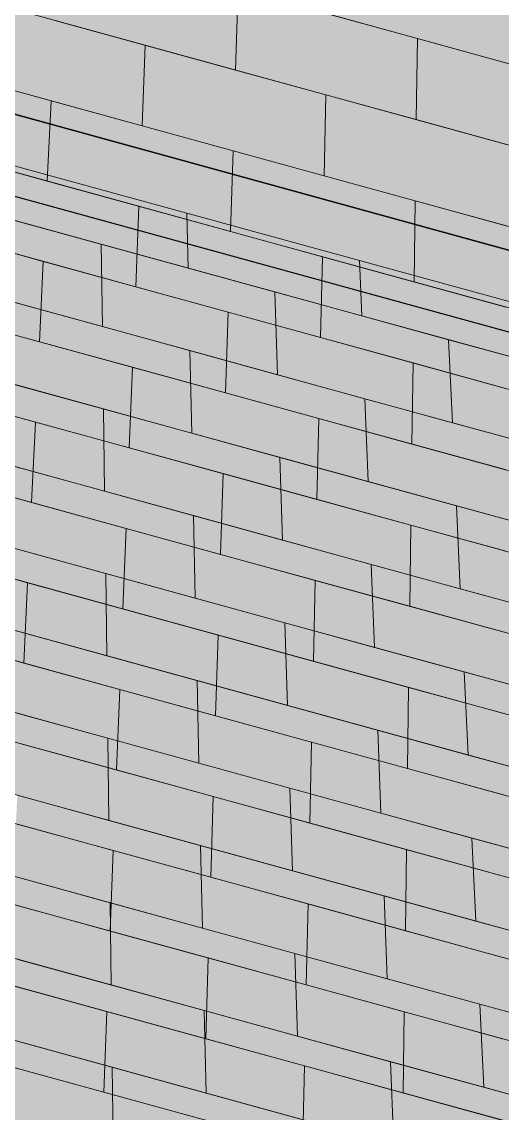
# Paper-space layout '02 Chimney' of a CAD drawing. Header units: millimetres. Extents: x 5 to 415, y 5 to 287.
# Drawn here: x 263.48 to 277.73, y 149.01 to 181.34 of the extents above; entities that cross this region are included whole.
import ezdxf

# ---------------------------------------------------------------- set-up
doc = ezdxf.new("R2010")
doc.units = ezdxf.units.MM
doc.layers.add('SHEET_GEOMETRY', color=7, linetype='Continuous')

# ---------------------------------------------------------------- blocks, each defined once
blk = doc.blocks.new('SHEET_02_CHIMNEY')
at = {"layer": 'SHEET_GEOMETRY', "lineweight": 25}
for p, q in [((240.32, 184.892), (279.141, 174.238)), ((279.141, 174.238), (240.32, 184.892)), ((240.32, 182.472), (279.141, 171.817))]:
    blk.add_line(p, q, dxfattribs=at)
at = {"layer": 'SHEET_GEOMETRY', "lineweight": 9}
for p, q in [((261.79, 182.113), (267.145, 180.643)), ((269.897, 182.299), (269.823, 179.908)), ((269.823, 179.908), (269.897, 182.299)), ((269.897, 182.299), (275.211, 180.841)), ((269.823, 179.908), (264.467, 181.378)), ((277.868, 180.112), (272.554, 181.57)), ((275.211, 180.841), (275.179, 178.438)), ((275.179, 178.438), (275.211, 180.841)), ((275.211, 180.841), (280.525, 179.382)), ((267.145, 180.643), (267.05, 178.257)), ((267.05, 178.257), (267.145, 180.643)), ((267.145, 180.643), (272.501, 179.173)), ((275.179, 178.438), (269.823, 179.908)), ((261.653, 179.739), (264.352, 178.998)), ((267.05, 178.257), (261.653, 179.739)), ((272.501, 179.173), (272.448, 176.776)), ((272.448, 176.776), (272.501, 179.173)), ((272.501, 179.173), (277.857, 177.703)), ((264.352, 178.998), (264.236, 176.618)), ((264.236, 176.618), (264.352, 178.998)), ((264.352, 178.998), (269.749, 177.517)), ((272.448, 176.776), (267.05, 178.257)), ((280.535, 176.968), (275.179, 178.438)), ((269.749, 177.517), (269.675, 175.126)), ((269.675, 175.126), (269.749, 177.517)), ((269.749, 177.517), (275.147, 176.035)), ((261.516, 177.365), (266.956, 175.872)), ((264.236, 176.618), (261.516, 177.365)), ((268.379, 175.668), (263.26, 177.073)), ((269.675, 175.126), (264.236, 176.618)), ((277.845, 175.295), (272.448, 176.776)), ((265.841, 174.745), (260.694, 176.158)), ((275.147, 176.035), (275.114, 173.633)), ((275.114, 173.633), (275.147, 176.035)), ((275.147, 176.035), (280.544, 174.554)), ((266.956, 175.872), (266.861, 173.486)), ((266.861, 173.486), (266.956, 175.872)), ((266.956, 175.872), (272.395, 174.379)), ((268.414, 174.039), (268.379, 175.668)), ((273.498, 174.263), (268.379, 175.668)), ((268.379, 175.668), (268.414, 174.039)), ((263.267, 175.452), (268.414, 174.039)), ((261.38, 174.991), (264.12, 174.239)), ((266.861, 173.486), (261.38, 174.991)), ((275.114, 173.633), (269.675, 175.126)), ((265.873, 172.307), (265.841, 174.745)), ((270.988, 173.333), (265.841, 174.745)), ((265.841, 174.745), (265.873, 172.307)), ((272.395, 174.379), (272.342, 171.982)), ((272.342, 171.982), (272.395, 174.379)), ((272.395, 174.379), (277.834, 172.886)), ((273.562, 172.626), (273.498, 174.263)), ((278.618, 172.858), (273.498, 174.263)), ((273.498, 174.263), (273.562, 172.626)), ((264.12, 174.239), (264.005, 171.859)), ((264.005, 171.859), (264.12, 174.239)), ((264.12, 174.239), (269.601, 172.734)), ((268.414, 174.039), (273.562, 172.626)), ((260.684, 173.731), (265.873, 172.307)), ((280.554, 172.14), (275.114, 173.633)), ((272.342, 171.982), (266.861, 173.486)), ((271.062, 170.883), (270.988, 173.333)), ((276.135, 171.92), (270.988, 173.333)), ((270.988, 173.333), (271.062, 170.883)), ((268.468, 171.595), (263.279, 173.019)), ((269.601, 172.734), (269.527, 170.343)), ((269.527, 170.343), (269.601, 172.734)), ((269.601, 172.734), (275.082, 171.23)), ((261.243, 172.617), (266.766, 171.101)), ((264.005, 171.859), (261.243, 172.617)), ((273.562, 172.626), (278.709, 171.214)), ((265.873, 172.307), (271.062, 170.883)), ((269.527, 170.343), (264.005, 171.859)), ((277.823, 170.478), (272.342, 171.982)), ((276.251, 169.459), (276.135, 171.92)), ((278.709, 171.214), (276.135, 171.92)), ((276.135, 171.92), (276.251, 169.459)), ((268.521, 169.152), (268.468, 171.595)), ((273.656, 170.171), (268.468, 171.595)), ((268.468, 171.595), (268.521, 169.152)), ((265.905, 169.869), (260.675, 171.305)), ((266.766, 171.101), (266.671, 168.715)), ((266.671, 168.715), (266.766, 171.101)), ((266.766, 171.101), (272.289, 169.585)), ((275.082, 171.23), (275.05, 168.827)), ((275.05, 168.827), (275.082, 171.23)), ((275.082, 171.23), (280.563, 169.726)), ((271.062, 170.883), (276.251, 169.459)), ((263.29, 170.587), (268.521, 169.152)), ((261.107, 170.243), (263.889, 169.479)), ((266.671, 168.715), (261.107, 170.243)), ((275.05, 168.827), (269.527, 170.343)), ((273.751, 167.716), (273.656, 170.171)), ((278.845, 168.747), (273.656, 170.171)), ((273.656, 170.171), (273.751, 167.716)), ((265.938, 167.431), (265.905, 169.869)), ((271.136, 168.434), (265.905, 169.869)), ((265.905, 169.869), (265.938, 167.431)), ((263.889, 169.479), (263.773, 167.099)), ((263.773, 167.099), (263.889, 169.479)), ((263.889, 169.479), (269.453, 167.952)), ((272.289, 169.585), (272.235, 167.188)), ((272.235, 167.188), (272.289, 169.585)), ((272.289, 169.585), (277.811, 168.07)), ((276.251, 169.459), (278.845, 168.747)), ((268.521, 169.152), (273.751, 167.716)), ((260.665, 168.878), (265.938, 167.431)), ((280.573, 167.312), (275.05, 168.827)), ((272.235, 167.188), (266.671, 168.715)), ((268.574, 166.708), (263.302, 168.155)), ((271.21, 165.984), (271.136, 168.434)), ((276.367, 166.998), (271.136, 168.434)), ((271.136, 168.434), (271.21, 165.984)), ((260.97, 167.869), (266.576, 166.33)), ((263.773, 167.099), (260.97, 167.869)), ((269.453, 167.952), (269.379, 165.561)), ((269.379, 165.561), (269.453, 167.952)), ((269.453, 167.952), (275.018, 166.425)), ((273.751, 167.716), (278.982, 166.281)), ((265.938, 167.431), (271.21, 165.984)), ((277.8, 165.661), (272.235, 167.188)), ((269.379, 165.561), (263.773, 167.099)), ((276.482, 164.537), (276.367, 166.998)), ((278.982, 166.281), (276.367, 166.998)), ((276.367, 166.998), (276.482, 164.537)), ((268.627, 164.264), (268.574, 166.708)), ((273.846, 165.261), (268.574, 166.708)), ((268.574, 166.708), (268.627, 164.264)), ((265.97, 164.994), (260.656, 166.452)), ((266.576, 166.33), (266.481, 163.945)), ((266.481, 163.945), (266.576, 166.33)), ((266.576, 166.33), (272.182, 164.791)), ((275.018, 166.425), (274.985, 164.022)), ((274.985, 164.022), (275.018, 166.425)), ((275.018, 166.425), (280.582, 164.898)), ((271.21, 165.984), (276.482, 164.537)), ((263.313, 165.723), (268.627, 164.264)), ((274.985, 164.022), (269.379, 165.561)), ((260.833, 165.495), (263.657, 164.72)), ((266.481, 163.945), (260.833, 165.495)), ((273.941, 162.806), (273.846, 165.261)), ((279.118, 163.814), (273.846, 165.261)), ((273.846, 165.261), (273.941, 162.806)), ((266.002, 162.556), (265.97, 164.994)), ((271.284, 163.535), (265.97, 164.994)), ((265.97, 164.994), (266.002, 162.556)), ((263.657, 164.72), (263.542, 162.34)), ((263.542, 162.34), (263.657, 164.72)), ((263.657, 164.72), (269.305, 163.169)), ((272.182, 164.791), (272.129, 162.394)), ((272.129, 162.394), (272.182, 164.791)), ((272.182, 164.791), (277.788, 163.253)), ((268.627, 164.264), (273.941, 162.806)), ((276.482, 164.537), (279.118, 163.814)), ((260.646, 164.025), (266.002, 162.556)), ((272.129, 162.394), (266.481, 163.945)), ((280.592, 162.483), (274.985, 164.022)), ((268.68, 161.821), (263.324, 163.291)), ((271.358, 161.086), (271.284, 163.535)), ((276.598, 162.077), (271.284, 163.535)), ((271.284, 163.535), (271.358, 161.086)), ((260.697, 163.121), (266.387, 161.559)), ((263.542, 162.34), (260.697, 163.121)), ((269.305, 163.169), (269.231, 160.778)), ((269.231, 160.778), (269.305, 163.169)), ((269.305, 163.169), (274.953, 161.619)), ((273.941, 162.806), (279.255, 161.347)), ((269.231, 160.778), (263.542, 162.34)), ((266.002, 162.556), (271.358, 161.086)), ((277.777, 160.844), (272.129, 162.394)), ((276.714, 159.616), (276.598, 162.077)), ((279.255, 161.347), (276.598, 162.077)), ((276.598, 162.077), (276.714, 159.616)), ((268.733, 159.377), (268.68, 161.821)), ((274.036, 160.351), (268.68, 161.821)), ((268.68, 161.821), (268.733, 159.377)), ((266.034, 160.118), (260.637, 161.599)), ((266.387, 161.559), (266.292, 159.174)), ((266.292, 159.174), (266.387, 161.559)), ((266.387, 161.559), (272.076, 159.998)), ((274.953, 161.619), (274.921, 159.217)), ((274.921, 159.217), (274.953, 161.619)), ((274.953, 161.619), (280.601, 160.069)), ((271.358, 161.086), (276.714, 159.616)), ((266.292, 159.174), (260.56, 160.747)), ((263.336, 160.858), (268.733, 159.377)), ((274.921, 159.217), (269.231, 160.778)), ((266.067, 157.68), (266.034, 160.118)), ((271.432, 158.636), (266.034, 160.118)), ((266.034, 160.118), (266.067, 157.68)), ((274.131, 157.896), (274.036, 160.351)), ((279.392, 158.881), (274.036, 160.351)), ((274.036, 160.351), (274.131, 157.896)), ((263.426, 159.96), (269.157, 158.387)), ((272.076, 159.998), (272.023, 157.601)), ((272.023, 157.601), (272.076, 159.998)), ((272.076, 159.998), (277.766, 158.436)), ((276.714, 159.616), (279.392, 158.881)), ((260.628, 159.173), (266.067, 157.68)), ((272.023, 157.601), (266.292, 159.174)), ((268.733, 159.377), (274.131, 157.896)), ((280.61, 157.655), (274.921, 159.217)), ((268.786, 156.933), (263.347, 158.426)), ((271.506, 156.187), (271.432, 158.636)), ((276.829, 157.155), (271.432, 158.636)), ((271.432, 158.636), (271.506, 156.187)), ((260.424, 158.372), (266.197, 156.788)), ((269.157, 158.387), (269.083, 155.996)), ((269.083, 155.996), (269.157, 158.387)), ((269.157, 158.387), (274.889, 156.814)), ((274.131, 157.896), (279.528, 156.414)), ((269.083, 155.996), (263.31, 157.58)), ((266.067, 157.68), (271.506, 156.187)), ((277.754, 156.028), (272.023, 157.601)), ((276.945, 154.694), (276.829, 157.155)), ((279.528, 156.414), (276.829, 157.155)), ((276.829, 157.155), (276.945, 154.694)), ((268.839, 154.49), (268.786, 156.933)), ((274.225, 155.441), (268.786, 156.933)), ((268.786, 156.933), (268.839, 154.49)), ((274.889, 156.814), (274.856, 154.411)), ((274.856, 154.411), (274.889, 156.814)), ((274.889, 156.814), (280.62, 155.241)), ((266.099, 155.242), (260.618, 156.746)), ((266.197, 156.788), (266.102, 154.403)), ((266.102, 154.403), (266.197, 156.788)), ((266.197, 156.788), (271.97, 155.204)), ((271.506, 156.187), (276.945, 154.694)), ((266.102, 154.403), (260.287, 155.998)), ((263.358, 155.994), (268.839, 154.49)), ((274.856, 154.411), (269.083, 155.996)), ((263.195, 155.201), (269.009, 153.605)), ((266.131, 152.804), (266.099, 155.242)), ((271.58, 153.738), (266.099, 155.242)), ((266.099, 155.242), (266.131, 152.804)), ((271.97, 155.204), (271.917, 152.807)), ((271.917, 152.807), (271.97, 155.204)), ((271.97, 155.204), (277.743, 153.619)), ((274.32, 152.985), (274.225, 155.441)), ((279.665, 153.948), (274.225, 155.441)), ((274.225, 155.441), (274.32, 152.985)), ((276.945, 154.694), (279.665, 153.948)), ((260.609, 154.32), (266.131, 152.804)), ((271.917, 152.807), (266.102, 154.403)), ((268.839, 154.49), (274.32, 152.985)), ((280.629, 152.827), (274.856, 154.411)), ((260.151, 153.624), (266.007, 152.017)), ((269.009, 153.605), (268.935, 151.213)), ((268.935, 151.213), (269.009, 153.605)), ((269.009, 153.605), (274.824, 152.009)), ((271.654, 151.288), (271.58, 153.738)), ((277.061, 152.233), (271.58, 153.738)), ((271.58, 153.738), (271.654, 151.288)), ((268.893, 152.046), (263.37, 153.562)), ((274.32, 152.985), (279.801, 151.481)), ((268.935, 151.213), (263.079, 152.821)), ((266.131, 152.804), (271.654, 151.288)), ((277.732, 151.211), (271.917, 152.807)), ((266.007, 152.017), (265.912, 149.632)), ((265.912, 149.632), (266.007, 152.017)), ((266.007, 152.017), (271.864, 150.41)), ((268.946, 149.602), (268.893, 152.046)), ((274.415, 150.53), (268.893, 152.046)), ((268.893, 152.046), (268.946, 149.602)), ((274.824, 152.009), (274.792, 149.606)), ((274.792, 149.606), (274.824, 152.009)), ((274.824, 152.009), (280.639, 150.413)), ((277.177, 149.773), (277.061, 152.233)), ((279.801, 151.481), (277.061, 152.233)), ((277.061, 152.233), (277.177, 149.773)), ((266.163, 150.366), (260.599, 151.893)), ((265.912, 149.632), (260.014, 151.25)), ((263.381, 151.13), (268.946, 149.602)), ((274.792, 149.606), (268.935, 151.213)), ((271.654, 151.288), (277.177, 149.773)), ((262.963, 150.441), (268.861, 148.822)), ((266.196, 147.928), (266.163, 150.366)), ((271.728, 148.839), (266.163, 150.366)), ((266.163, 150.366), (266.196, 147.928)), ((271.864, 150.41), (271.811, 148.013)), ((271.811, 148.013), (271.864, 150.41)), ((271.864, 150.41), (277.72, 148.802)), ((274.51, 148.075), (274.415, 150.53)), ((279.938, 149.015), (274.415, 150.53)), ((274.415, 150.53), (274.51, 148.075)), ((277.177, 149.773), (279.938, 149.015)), ((271.811, 148.013), (265.912, 149.632)), ((268.946, 149.602), (274.51, 148.075)), ((280.648, 147.999), (274.792, 149.606))]:
    blk.add_line(p, q, dxfattribs=at)
at = {"layer": 'SHEET_GEOMETRY', "color": 9}
blk.add_solid([(240.32, 184.892), (279.141, 174.238), (300.861, 188.372)], dxfattribs=at)
at = {"layer": 'SHEET_GEOMETRY', "color": 253}
for points in [[(240.32, 182.472), (279.141, 174.238), (240.32, 184.892)], [(240.32, 182.472), (279.141, 171.817), (279.141, 174.238)]]:
    blk.add_solid(points, dxfattribs=at)
at = {"layer": 'SHEET_GEOMETRY', "color": 57}
for points in [[(277.868, 180.112), (272.554, 181.57), (272.607, 183.967)], [(277.868, 180.112), (272.607, 183.967), (277.879, 182.52)], [(272.448, 176.776), (267.05, 178.257), (267.145, 180.643)], [(272.448, 176.776), (267.145, 180.643), (272.501, 179.173)], [(260.684, 173.731), (265.841, 174.745), (260.694, 176.158)], [(280.554, 172.14), (275.114, 173.633), (275.147, 176.035)], [(280.554, 172.14), (275.147, 176.035), (280.544, 174.554)], [(268.414, 174.039), (273.498, 174.263), (268.379, 175.668)], [(260.684, 173.731), (265.873, 172.307), (265.841, 174.745)], [(268.414, 174.039), (273.562, 172.626), (273.498, 174.263)], [(273.562, 172.626), (278.618, 172.858), (273.498, 174.263)], [(275.05, 168.827), (269.527, 170.343), (269.601, 172.734)], [(275.05, 168.827), (269.601, 172.734), (275.082, 171.23)], [(273.562, 172.626), (278.709, 171.214), (278.618, 172.858)], [(276.251, 169.459), (278.709, 171.214), (276.135, 171.92)], [(268.521, 169.152), (273.656, 170.171), (268.468, 171.595)], [(260.665, 168.878), (265.905, 169.869), (260.675, 171.305)], [(276.251, 169.459), (278.845, 168.747), (278.709, 171.214)], [(268.521, 169.152), (273.751, 167.716), (273.656, 170.171)], [(260.665, 168.878), (265.938, 167.431), (265.905, 169.869)], [(265.938, 167.431), (271.136, 168.434), (265.905, 169.869)], [(263.313, 165.723), (268.574, 166.708), (263.302, 168.155)], [(265.938, 167.431), (271.21, 165.984), (271.136, 168.434)], [(263.313, 165.723), (268.627, 164.264), (268.574, 166.708)], [(268.627, 164.264), (273.846, 165.261), (268.574, 166.708)], [(260.646, 164.025), (265.97, 164.994), (260.656, 166.452)], [(272.129, 162.394), (266.481, 163.945), (266.576, 166.33)], [(272.129, 162.394), (266.576, 166.33), (272.182, 164.791)], [(280.592, 162.483), (274.985, 164.022), (275.018, 166.425)], [(280.592, 162.483), (275.018, 166.425), (280.582, 164.898)], [(268.627, 164.264), (273.941, 162.806), (273.846, 165.261)], [(273.941, 162.806), (279.118, 163.814), (273.846, 165.261)], [(260.646, 164.025), (266.002, 162.556), (265.97, 164.994)], [(266.002, 162.556), (271.284, 163.535), (265.97, 164.994)], [(273.941, 162.806), (279.255, 161.347), (279.118, 163.814)], [(266.002, 162.556), (271.358, 161.086), (271.284, 163.535)], [(271.358, 161.086), (276.598, 162.077), (271.284, 163.535)], [(266.292, 159.174), (260.56, 160.747), (260.697, 163.121)], [(266.292, 159.174), (260.697, 163.121), (266.387, 161.559)], [(271.358, 161.086), (276.714, 159.616), (276.598, 162.077)], [(276.714, 159.616), (279.255, 161.347), (276.598, 162.077)], [(260.628, 159.173), (266.034, 160.118), (260.637, 161.599)], [(280.61, 157.655), (274.921, 159.217), (274.953, 161.619)], [(280.61, 157.655), (274.953, 161.619), (280.601, 160.069)], [(276.714, 159.616), (279.392, 158.881), (279.255, 161.347)], [(260.628, 159.173), (266.067, 157.68), (266.034, 160.118)], [(266.067, 157.68), (271.432, 158.636), (266.034, 160.118)], [(274.131, 157.896), (279.392, 158.881), (274.036, 160.351)], [(269.083, 155.996), (263.31, 157.58), (263.426, 159.96)], [(269.083, 155.996), (263.426, 159.96), (269.157, 158.387)], [(274.131, 157.896), (279.528, 156.414), (279.392, 158.881)], [(263.358, 155.994), (268.786, 156.933), (263.347, 158.426)], [(266.067, 157.68), (271.506, 156.187), (271.432, 158.636)], [(263.358, 155.994), (268.839, 154.49), (268.786, 156.933)], [(260.609, 154.32), (266.099, 155.242), (260.618, 156.746)], [(260.609, 154.32), (266.131, 152.804), (266.099, 155.242)], [(274.32, 152.985), (279.665, 153.948), (274.225, 155.441)], [(274.32, 152.985), (279.801, 151.481), (279.665, 153.948)], [(271.654, 151.288), (277.061, 152.233), (271.58, 153.738)], [(271.654, 151.288), (277.177, 149.773), (277.061, 152.233)], [(260.59, 149.467), (266.163, 150.366), (260.599, 151.893)], [(260.59, 149.467), (266.196, 147.928), (266.163, 150.366)]]:
    blk.add_solid(points, dxfattribs=at)
at = {"layer": 'SHEET_GEOMETRY', "color": 37}
for points in [[(269.823, 179.908), (264.467, 181.378), (264.583, 183.758)], [(269.823, 179.908), (264.583, 183.758), (269.897, 182.299)], [(280.535, 176.968), (275.179, 178.438), (275.211, 180.841)], [(280.535, 176.968), (275.211, 180.841), (280.525, 179.382)], [(266.861, 173.486), (261.38, 174.991), (261.516, 177.365)], [(266.861, 173.486), (261.516, 177.365), (266.956, 175.872)], [(272.235, 167.188), (266.671, 168.715), (266.766, 171.101)], [(272.235, 167.188), (266.766, 171.101), (272.289, 169.585)], [(280.573, 167.312), (275.05, 168.827), (275.082, 171.23)], [(280.573, 167.312), (275.082, 171.23), (280.563, 169.726)], [(269.379, 165.561), (263.773, 167.099), (263.889, 169.479)], [(269.379, 165.561), (263.889, 169.479), (269.453, 167.952)], [(266.481, 163.945), (260.833, 165.495), (260.97, 167.869)], [(266.481, 163.945), (260.97, 167.869), (266.576, 166.33)], [(269.231, 160.778), (263.542, 162.34), (263.657, 164.72)], [(269.231, 160.778), (263.657, 164.72), (269.305, 163.169)], [(274.921, 159.217), (269.231, 160.778), (269.305, 163.169)], [(274.921, 159.217), (269.305, 163.169), (274.953, 161.619)], [(272.023, 157.601), (266.292, 159.174), (266.387, 161.559)], [(272.023, 157.601), (266.387, 161.559), (272.076, 159.998)], [(277.754, 156.028), (272.023, 157.601), (272.076, 159.998)], [(277.754, 156.028), (272.076, 159.998), (277.766, 158.436)], [(274.856, 154.411), (269.083, 155.996), (269.157, 158.387)], [(274.856, 154.411), (269.157, 158.387), (274.889, 156.814)], [(271.917, 152.807), (266.102, 154.403), (266.197, 156.788)], [(271.917, 152.807), (266.197, 156.788), (271.97, 155.204)], [(274.792, 149.606), (268.935, 151.213), (269.009, 153.605)], [(274.792, 149.606), (269.009, 153.605), (274.824, 152.009)], [(271.811, 148.013), (265.912, 149.632), (266.007, 152.017)], [(271.811, 148.013), (266.007, 152.017), (271.864, 150.41)], [(280.648, 147.999), (274.792, 149.606), (274.824, 152.009)], [(280.648, 147.999), (274.824, 152.009), (280.639, 150.413)], [(268.787, 146.431), (262.847, 148.061), (262.963, 150.441)], [(268.787, 146.431), (262.963, 150.441), (268.861, 148.822)], [(277.709, 146.394), (271.811, 148.013), (271.864, 150.41)], [(277.709, 146.394), (271.864, 150.41), (277.72, 148.802)]]:
    blk.add_solid(points, dxfattribs=at)
at = {"layer": 'SHEET_GEOMETRY', "color": 47}
for points in [[(267.05, 178.257), (261.653, 179.739), (261.79, 182.113)], [(267.05, 178.257), (261.79, 182.113), (267.145, 180.643)], [(275.179, 178.438), (269.823, 179.908), (269.897, 182.299)], [(275.179, 178.438), (269.897, 182.299), (275.211, 180.841)], [(264.236, 176.618), (261.516, 177.365), (261.653, 179.739)], [(264.236, 176.618), (261.653, 179.739), (264.352, 178.998)], [(277.845, 175.295), (272.448, 176.776), (272.501, 179.173)], [(277.845, 175.295), (272.501, 179.173), (277.857, 177.703)], [(269.675, 175.126), (264.236, 176.618), (264.352, 178.998)], [(269.675, 175.126), (264.352, 178.998), (269.749, 177.517)], [(275.114, 173.633), (269.675, 175.126), (269.749, 177.517)], [(275.114, 173.633), (269.749, 177.517), (275.147, 176.035)], [(272.342, 171.982), (266.861, 173.486), (266.956, 175.872)], [(272.342, 171.982), (266.956, 175.872), (272.395, 174.379)], [(264.005, 171.859), (261.243, 172.617), (261.38, 174.991)], [(264.005, 171.859), (261.38, 174.991), (264.12, 174.239)], [(277.823, 170.478), (272.342, 171.982), (272.395, 174.379)], [(277.823, 170.478), (272.395, 174.379), (277.834, 172.886)], [(269.527, 170.343), (264.005, 171.859), (264.12, 174.239)], [(269.527, 170.343), (264.12, 174.239), (269.601, 172.734)], [(271.062, 170.883), (276.135, 171.92), (270.988, 173.333)], [(266.671, 168.715), (261.107, 170.243), (261.243, 172.617)], [(266.671, 168.715), (261.243, 172.617), (266.766, 171.101)], [(271.062, 170.883), (276.251, 169.459), (276.135, 171.92)], [(263.773, 167.099), (260.97, 167.869), (261.107, 170.243)], [(263.773, 167.099), (261.107, 170.243), (263.889, 169.479)], [(277.8, 165.661), (272.235, 167.188), (272.289, 169.585)], [(277.8, 165.661), (272.289, 169.585), (277.811, 168.07)], [(274.985, 164.022), (269.379, 165.561), (269.453, 167.952)], [(274.985, 164.022), (269.453, 167.952), (275.018, 166.425)], [(276.482, 164.537), (278.982, 166.281), (276.367, 166.998)], [(276.482, 164.537), (279.118, 163.814), (278.982, 166.281)], [(263.542, 162.34), (260.697, 163.121), (260.833, 165.495)], [(263.542, 162.34), (260.833, 165.495), (263.657, 164.72)], [(277.777, 160.844), (272.129, 162.394), (272.182, 164.791)], [(277.777, 160.844), (272.182, 164.791), (277.788, 163.253)], [(268.733, 159.377), (274.036, 160.351), (268.68, 161.821)], [(268.733, 159.377), (274.131, 157.896), (274.036, 160.351)], [(271.506, 156.187), (276.829, 157.155), (271.432, 158.636)], [(266.102, 154.403), (260.287, 155.998), (260.424, 158.372)], [(266.102, 154.403), (260.424, 158.372), (266.197, 156.788)], [(271.506, 156.187), (276.945, 154.694), (276.829, 157.155)], [(276.945, 154.694), (279.528, 156.414), (276.829, 157.155)], [(280.629, 152.827), (274.856, 154.411), (274.889, 156.814)], [(280.629, 152.827), (274.889, 156.814), (280.62, 155.241)], [(276.945, 154.694), (279.665, 153.948), (279.528, 156.414)], [(268.935, 151.213), (263.079, 152.821), (263.195, 155.201)], [(268.935, 151.213), (263.195, 155.201), (269.009, 153.605)], [(277.732, 151.211), (271.917, 152.807), (271.97, 155.204)], [(277.732, 151.211), (271.97, 155.204), (277.743, 153.619)], [(265.912, 149.632), (260.014, 151.25), (260.151, 153.624)], [(265.912, 149.632), (260.151, 153.624), (266.007, 152.017)], [(263.381, 151.13), (268.893, 152.046), (263.37, 153.562)], [(263.381, 151.13), (268.946, 149.602), (268.893, 152.046)], [(268.946, 149.602), (274.415, 150.53), (268.893, 152.046)], [(277.177, 149.773), (279.801, 151.481), (277.061, 152.233)], [(277.177, 149.773), (279.938, 149.015), (279.801, 151.481)], [(266.196, 147.928), (271.728, 148.839), (266.163, 150.366)], [(268.946, 149.602), (274.51, 148.075), (274.415, 150.53)]]:
    blk.add_solid(points, dxfattribs=at)
at = {"layer": 'SHEET_GEOMETRY', "color": 35}
for points in [[(263.267, 175.452), (268.379, 175.668), (263.26, 177.073)], [(263.267, 175.452), (268.414, 174.039), (268.379, 175.668)], [(265.873, 172.307), (270.988, 173.333), (265.841, 174.745)], [(265.873, 172.307), (271.062, 170.883), (270.988, 173.333)]]:
    blk.add_solid(points, dxfattribs=at)
at = {"layer": 'SHEET_GEOMETRY', "color": 25}
for points in [[(263.29, 170.587), (268.468, 171.595), (263.279, 173.019)], [(263.29, 170.587), (268.521, 169.152), (268.468, 171.595)], [(273.751, 167.716), (278.845, 168.747), (273.656, 170.171)], [(273.751, 167.716), (278.982, 166.281), (278.845, 168.747)], [(271.21, 165.984), (276.367, 166.998), (271.136, 168.434)], [(271.21, 165.984), (276.482, 164.537), (276.367, 166.998)], [(263.336, 160.858), (268.68, 161.821), (263.324, 163.291)], [(263.336, 160.858), (268.733, 159.377), (268.68, 161.821)], [(268.839, 154.49), (274.225, 155.441), (268.786, 156.933)], [(266.131, 152.804), (271.58, 153.738), (266.099, 155.242)], [(268.839, 154.49), (274.32, 152.985), (274.225, 155.441)], [(266.131, 152.804), (271.654, 151.288), (271.58, 153.738)], [(274.51, 148.075), (279.938, 149.015), (274.415, 150.53)], [(274.51, 148.075), (280.074, 146.548), (279.938, 149.015)]]:
    blk.add_solid(points, dxfattribs=at)

psp = doc.layouts.new('02 Chimney')

# ---------------------------------------------------------------- block references
psp.add_blockref('SHEET_02_CHIMNEY', (0, 0))

doc.saveas('drawing.dxf')
